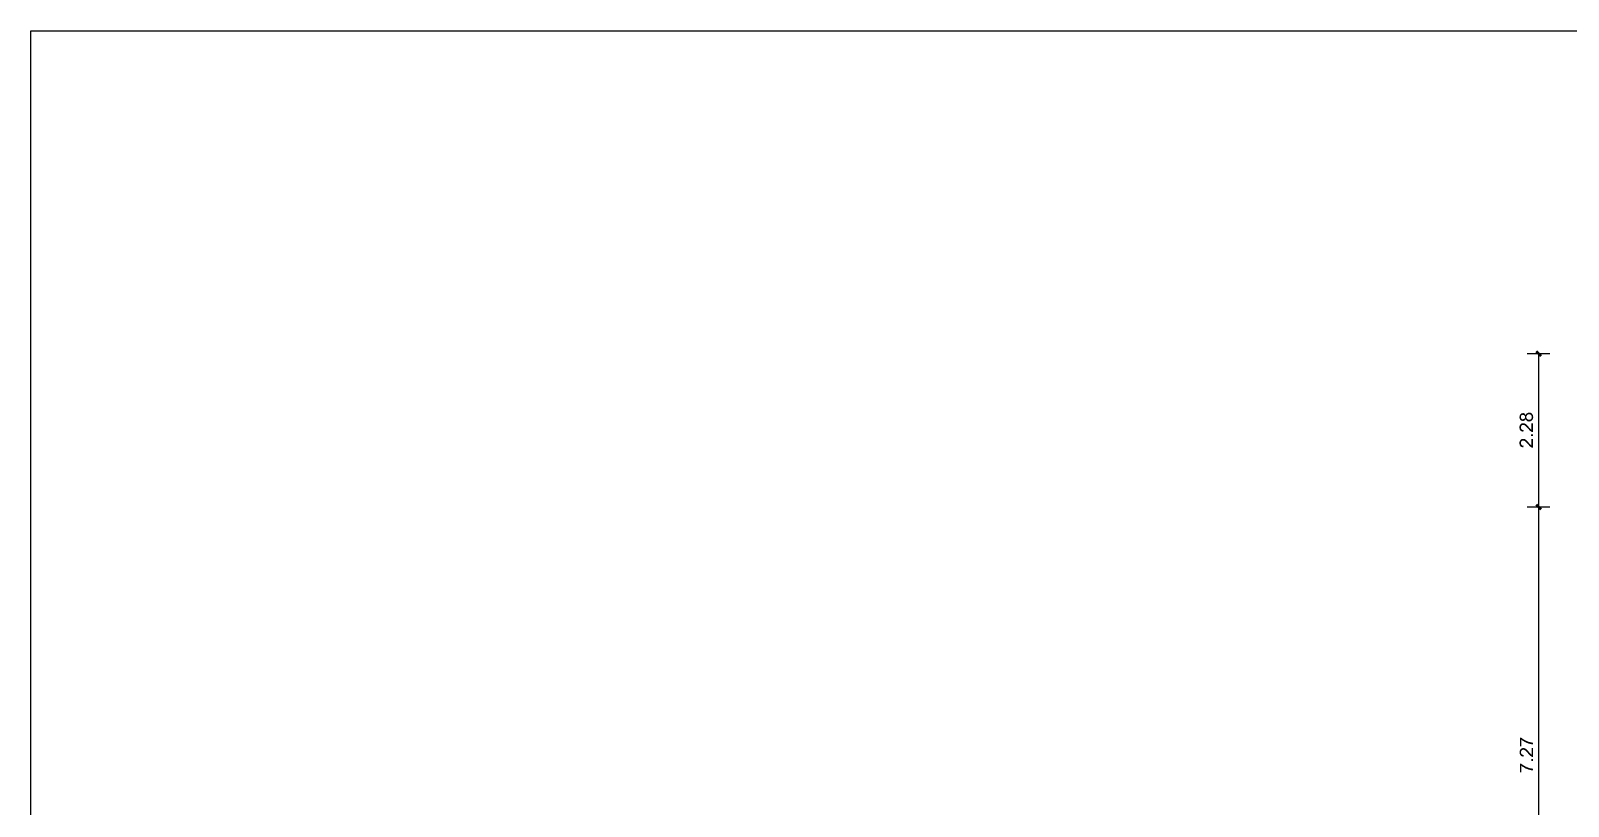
# Model space of a CAD drawing. Header units: millimetres. Extents: x -35.3 to 0.3, y 0.4 to 20.6.
# Drawn here: x -35.35 to -26.34, y 15.12 to 19.66 of the extents above; entities that cross this region are included whole.
import ezdxf

# ---------------------------------------------------------------- set-up
doc = ezdxf.new("R2010")
doc.units = ezdxf.units.MM
doc.layers.add('PDF _Geometria', color=7, linetype='Continuous')
doc.layers.add('PDF _Riempimenti solidi', color=7, linetype='Continuous')

msp = doc.modelspace()

# ---------------------------------------------------------------- hatches: boundary and pattern name
at = {"layer": 'PDF _Riempimenti solidi', "transparency": 33554559}
for points in [[(-26.626, 17.3993), (-26.626, 17.3968), (-26.6252, 17.3943), (-26.6252, 17.3918), (-26.6235, 17.3885), (-26.6227, 17.386), (-26.621, 17.3843), (-26.6202, 17.3835), (-26.6193, 17.3827), (-26.616, 17.3793), (-26.6143, 17.3785), (-26.6118, 17.3777), (-26.6102, 17.3777), (-26.6077, 17.3768), (-26.6035, 17.3768), (-26.6018, 17.3777), (-26.5993, 17.3777), (-26.5977, 17.3785), (-26.596, 17.3802), (-26.5943, 17.381), (-26.5927, 17.3827), (-26.5918, 17.3843), (-26.5902, 17.3868), (-26.5893, 17.3885), (-26.5885, 17.386), (-26.5877, 17.3843), (-26.5868, 17.3818), (-26.5852, 17.3802), (-26.5843, 17.3793), (-26.5827, 17.3777), (-26.5818, 17.3777), (-26.5802, 17.376), (-26.5785, 17.3752), (-26.576, 17.3743), (-26.5743, 17.3743), (-26.5718, 17.3735), (-26.5677, 17.3735), (-26.5652, 17.3743), (-26.5635, 17.3743), (-26.561, 17.3752), (-26.5577, 17.3768), (-26.556, 17.3785), (-26.5543, 17.3793), (-26.5527, 17.381), (-26.5535, 17.4002), (-26.5535, 17.3977), (-26.5543, 17.3952), (-26.5543, 17.3935), (-26.556, 17.3918), (-26.5568, 17.3902), (-26.5577, 17.3885), (-26.5593, 17.3868), (-26.5618, 17.386), (-26.5635, 17.3852), (-26.5652, 17.3843), (-26.5677, 17.3835), (-26.571, 17.3835), (-26.5735, 17.3843), (-26.5752, 17.3852), (-26.5777, 17.386), (-26.5793, 17.3868), (-26.581, 17.3885), (-26.5818, 17.3893), (-26.5835, 17.391), (-26.5843, 17.3935), (-26.5852, 17.3952), (-26.5852, 17.4185), (-26.5868, 17.4168), (-26.5877, 17.4152), (-26.5885, 17.4127), (-26.5893, 17.411), (-26.5902, 17.4135), (-26.5918, 17.4152), (-26.5927, 17.4168), (-26.5935, 17.4002), (-26.5935, 17.396), (-26.5943, 17.3935), (-26.5952, 17.3918), (-26.5968, 17.3902), (-26.5977, 17.3893), (-26.5993, 17.3885), (-26.6018, 17.3877), (-26.6035, 17.3868), (-26.6093, 17.3868), (-26.611, 17.3877), (-26.6127, 17.3893), (-26.6143, 17.3902), (-26.6152, 17.3918), (-26.6168, 17.3935), (-26.6177, 17.3952), (-26.6177, 17.3993), (-26.6185, 17.4177), (-26.6202, 17.416), (-26.6202, 17.4152), (-26.6218, 17.4143), (-26.6227, 17.4118), (-26.6235, 17.4102), (-26.6252, 17.4068), (-26.6252, 17.4043), (-26.626, 17.4018)], [(-26.6185, 17.4177), (-26.6177, 17.3993), (-26.6177, 17.4035), (-26.6168, 17.4052), (-26.616, 17.4068), (-26.6143, 17.4085), (-26.6135, 17.4102), (-26.6118, 17.411), (-26.6093, 17.4118), (-26.6077, 17.4127), (-26.6043, 17.4127), (-26.6018, 17.4118), (-26.6002, 17.4118), (-26.5985, 17.4102), (-26.5968, 17.4093), (-26.596, 17.4077), (-26.5943, 17.406), (-26.5935, 17.4043), (-26.5935, 17.4002), (-26.5927, 17.4168), (-26.5943, 17.4185), (-26.596, 17.4193), (-26.5968, 17.4202), (-26.5985, 17.421), (-26.601, 17.4218), (-26.6027, 17.4227), (-26.6068, 17.4227), (-26.6085, 17.4218), (-26.611, 17.4218), (-26.6127, 17.421), (-26.6152, 17.4202), (-26.6168, 17.4193)], [(-26.5852, 17.4185), (-26.5852, 17.3993), (-26.5852, 17.4035), (-26.5843, 17.406), (-26.5835, 17.4077), (-26.5818, 17.4093), (-26.581, 17.411), (-26.5793, 17.4127), (-26.576, 17.4143), (-26.5735, 17.4152), (-26.5718, 17.416), (-26.5677, 17.416), (-26.5652, 17.4152), (-26.5635, 17.4143), (-26.561, 17.4135), (-26.5593, 17.4127), (-26.5577, 17.411), (-26.5568, 17.4102), (-26.5552, 17.4085), (-26.5543, 17.406), (-26.5543, 17.4043), (-26.5535, 17.4018), (-26.5535, 17.4002), (-26.5527, 17.381), (-26.5518, 17.3818), (-26.5502, 17.3835), (-26.5493, 17.3852), (-26.5477, 17.3885), (-26.5468, 17.391), (-26.546, 17.3927), (-26.546, 17.3952), (-26.5452, 17.3977), (-26.5452, 17.401), (-26.546, 17.4035), (-26.546, 17.406), (-26.5468, 17.4077), (-26.5468, 17.4102), (-26.5485, 17.4135), (-26.5502, 17.4152), (-26.551, 17.4168), (-26.5527, 17.4185), (-26.5535, 17.4202), (-26.5552, 17.421), (-26.5568, 17.4227), (-26.5593, 17.4235), (-26.5627, 17.4252), (-26.5652, 17.4252), (-26.5668, 17.426), (-26.5693, 17.426), (-26.5718, 17.4252), (-26.5743, 17.4252), (-26.576, 17.4243), (-26.5785, 17.4243), (-26.5802, 17.4227), (-26.5818, 17.4218), (-26.5827, 17.4218), (-26.5843, 17.4202)], [(-26.626, 17.3393), (-26.626, 17.3343), (-26.6252, 17.3327), (-26.6252, 17.3302), (-26.6243, 17.3285), (-26.6235, 17.326), (-26.6227, 17.3243), (-26.621, 17.3227), (-26.6202, 17.321), (-26.6185, 17.3202), (-26.6177, 17.3185), (-26.6143, 17.3168), (-26.6118, 17.316), (-26.6102, 17.3152), (-26.6077, 17.3143), (-26.6052, 17.3143), (-26.6035, 17.3135), (-26.6018, 17.3235), (-26.6043, 17.3235), (-26.6068, 17.3243), (-26.6085, 17.3243), (-26.6102, 17.3252), (-26.6118, 17.3268), (-26.6135, 17.3277), (-26.6143, 17.3293), (-26.616, 17.331), (-26.6168, 17.3327), (-26.6177, 17.3343), (-26.6177, 17.3585), (-26.6193, 17.3568), (-26.621, 17.3552), (-26.6218, 17.3535), (-26.6235, 17.3518), (-26.6243, 17.3502), (-26.6243, 17.3485), (-26.6252, 17.346), (-26.626, 17.3443), (-26.626, 17.3418)], [(-26.6177, 17.3585), (-26.6177, 17.3393), (-26.6177, 17.3427), (-26.6168, 17.3443), (-26.616, 17.346), (-26.6152, 17.3485), (-26.6143, 17.3502), (-26.6135, 17.3502), (-26.6118, 17.351), (-26.6102, 17.3527), (-26.6085, 17.3535), (-26.601, 17.3535), (-26.5985, 17.3527), (-26.5968, 17.3518), (-26.5943, 17.351), (-26.5927, 17.3493), (-26.5918, 17.3485), (-26.5902, 17.3477), (-26.5893, 17.346), (-26.5877, 17.3452), (-26.5843, 17.3418), (-26.581, 17.3385), (-26.5793, 17.336), (-26.5777, 17.3343), (-26.576, 17.3318), (-26.5743, 17.3302), (-26.571, 17.3268), (-26.5693, 17.3252), (-26.5685, 17.3235), (-26.5668, 17.3218), (-26.5652, 17.3202), (-26.5643, 17.3193), (-26.5627, 17.3185), (-26.561, 17.3168), (-26.5593, 17.316), (-26.5577, 17.3143), (-26.5552, 17.3135), (-26.5535, 17.3127), (-26.551, 17.3118), (-26.5468, 17.3118), (-26.5468, 17.3635), (-26.556, 17.3635), (-26.556, 17.3252), (-26.5577, 17.3268), (-26.5593, 17.3277), (-26.561, 17.3293), (-26.5618, 17.3302), (-26.5627, 17.331), (-26.5643, 17.3327), (-26.566, 17.3343), (-26.5677, 17.336), (-26.5693, 17.3377), (-26.571, 17.3402), (-26.5718, 17.341), (-26.5735, 17.3435), (-26.5752, 17.3452), (-26.5768, 17.3468), (-26.5785, 17.3485), (-26.5802, 17.3502), (-26.5818, 17.3518), (-26.5827, 17.3535), (-26.5843, 17.3543), (-26.5852, 17.3552), (-26.586, 17.356), (-26.5877, 17.3577), (-26.5893, 17.3585), (-26.591, 17.3602), (-26.5927, 17.361), (-26.5943, 17.3618), (-26.5952, 17.3618), (-26.5977, 17.3627), (-26.5993, 17.3635), (-26.6085, 17.3635), (-26.611, 17.3627), (-26.6127, 17.3618), (-26.6143, 17.361), (-26.616, 17.3602)], [(-26.5468, 17.2885), (-26.5468, 17.2993), (-26.5577, 17.2993), (-26.5577, 17.2885)], [(-26.626, 17.2477), (-26.626, 17.2427), (-26.6252, 17.241), (-26.6252, 17.2385), (-26.6243, 17.2368), (-26.6235, 17.2343), (-26.6227, 17.2327), (-26.621, 17.231), (-26.6202, 17.2293), (-26.6185, 17.2285), (-26.6177, 17.2268), (-26.6143, 17.2252), (-26.6118, 17.2243), (-26.6102, 17.2235), (-26.6077, 17.2227), (-26.6052, 17.2227), (-26.6035, 17.2218), (-26.6018, 17.2318), (-26.6043, 17.2318), (-26.6068, 17.2327), (-26.6085, 17.2327), (-26.6102, 17.2335), (-26.6118, 17.2352), (-26.6135, 17.236), (-26.6143, 17.2377), (-26.616, 17.2393), (-26.6168, 17.241), (-26.6177, 17.2427), (-26.6177, 17.2668), (-26.6193, 17.2652), (-26.621, 17.2635), (-26.6218, 17.2618), (-26.6235, 17.2602), (-26.6243, 17.2585), (-26.6243, 17.2568), (-26.6252, 17.2543), (-26.626, 17.2527), (-26.626, 17.2502)], [(-26.6177, 17.2668), (-26.6177, 17.2477), (-26.6177, 17.251), (-26.6168, 17.2527), (-26.616, 17.2543), (-26.6152, 17.2568), (-26.6143, 17.2585), (-26.6135, 17.2585), (-26.6118, 17.2593), (-26.6102, 17.261), (-26.6085, 17.2618), (-26.601, 17.2618), (-26.5985, 17.261), (-26.5968, 17.2602), (-26.5943, 17.2593), (-26.5927, 17.2577), (-26.5918, 17.2568), (-26.5902, 17.256), (-26.5893, 17.2543), (-26.5877, 17.2535), (-26.5843, 17.2502), (-26.581, 17.2468), (-26.5793, 17.2443), (-26.5777, 17.2427), (-26.576, 17.2402), (-26.5743, 17.2385), (-26.571, 17.2352), (-26.5693, 17.2335), (-26.5685, 17.2318), (-26.5668, 17.2302), (-26.5652, 17.2285), (-26.5643, 17.2277), (-26.5627, 17.2268), (-26.561, 17.2252), (-26.5593, 17.2243), (-26.5577, 17.2227), (-26.5552, 17.2218), (-26.5535, 17.221), (-26.551, 17.2202), (-26.5468, 17.2202), (-26.5468, 17.2718), (-26.556, 17.2718), (-26.556, 17.2335), (-26.5577, 17.2352), (-26.5593, 17.236), (-26.561, 17.2377), (-26.5618, 17.2385), (-26.5627, 17.2393), (-26.5643, 17.241), (-26.566, 17.2427), (-26.5677, 17.2443), (-26.5693, 17.246), (-26.571, 17.2485), (-26.5718, 17.2493), (-26.5735, 17.2518), (-26.5752, 17.2535), (-26.5768, 17.2552), (-26.5785, 17.2568), (-26.5802, 17.2585), (-26.5818, 17.2602), (-26.5827, 17.2618), (-26.5843, 17.2627), (-26.5852, 17.2635), (-26.586, 17.2643), (-26.5877, 17.266), (-26.5893, 17.2668), (-26.591, 17.2685), (-26.5927, 17.2693), (-26.5943, 17.2702), (-26.5952, 17.2702), (-26.5977, 17.271), (-26.5993, 17.2718), (-26.6085, 17.2718), (-26.611, 17.271), (-26.6127, 17.2702), (-26.6143, 17.2693), (-26.616, 17.2685)], [(-26.6235, 15.5227), (-26.6235, 15.4718), (-26.6143, 15.4718), (-26.6143, 15.511), (-26.6143, 15.5102), (-26.6127, 15.5093), (-26.611, 15.5077), (-26.6093, 15.506), (-26.6077, 15.5052), (-26.606, 15.5035), (-26.6035, 15.5027), (-26.6018, 15.5018), (-26.6002, 15.5002), (-26.5977, 15.4993), (-26.596, 15.4977), (-26.5935, 15.4968), (-26.5927, 15.496), (-26.5893, 15.4943), (-26.5868, 15.4935), (-26.5852, 15.4927), (-26.5827, 15.4918), (-26.581, 15.491), (-26.5785, 15.4902), (-26.5768, 15.4893), (-26.5743, 15.4885), (-26.5727, 15.4877), (-26.5702, 15.4877), (-26.5685, 15.4868), (-26.5677, 15.4868), (-26.5652, 15.486), (-26.5627, 15.4852), (-26.5602, 15.4852), (-26.5577, 15.4843), (-26.556, 15.4843), (-26.5535, 15.4835), (-26.5477, 15.4835), (-26.546, 15.4827), (-26.546, 15.4927), (-26.5485, 15.4935), (-26.5527, 15.4935), (-26.5552, 15.4943), (-26.5593, 15.4943), (-26.5618, 15.4952), (-26.5635, 15.496), (-26.566, 15.496), (-26.5677, 15.4968), (-26.5685, 15.4968), (-26.571, 15.4977), (-26.5727, 15.4985), (-26.5752, 15.4993), (-26.5768, 15.5002), (-26.5793, 15.5002), (-26.581, 15.501), (-26.5827, 15.5018), (-26.5852, 15.5035), (-26.5868, 15.5043), (-26.5893, 15.5052), (-26.591, 15.506), (-26.5927, 15.5068), (-26.5952, 15.5085), (-26.5968, 15.5093), (-26.5993, 15.5102), (-26.601, 15.5118), (-26.6027, 15.5127), (-26.6052, 15.5143), (-26.6068, 15.5152), (-26.6085, 15.5168), (-26.6102, 15.5177), (-26.6118, 15.5193), (-26.6135, 15.5202), (-26.6152, 15.5218), (-26.616, 15.5227)], [(-26.6252, 15.4368), (-26.6252, 15.4318), (-26.6243, 15.4302), (-26.6243, 15.4277), (-26.6235, 15.426), (-26.6227, 15.4235), (-26.6218, 15.4218), (-26.6202, 15.4202), (-26.6193, 15.4185), (-26.6177, 15.4177), (-26.6168, 15.416), (-26.6135, 15.4143), (-26.611, 15.4135), (-26.6093, 15.4127), (-26.6068, 15.4118), (-26.6043, 15.4118), (-26.6027, 15.411), (-26.601, 15.421), (-26.6035, 15.421), (-26.606, 15.4218), (-26.6077, 15.4218), (-26.6093, 15.4227), (-26.611, 15.4243), (-26.6127, 15.4252), (-26.6135, 15.4268), (-26.6152, 15.4285), (-26.616, 15.4302), (-26.6168, 15.4318), (-26.6168, 15.456), (-26.6185, 15.4543), (-26.6202, 15.4527), (-26.621, 15.451), (-26.6227, 15.4493), (-26.6235, 15.4477), (-26.6235, 15.446), (-26.6243, 15.4435), (-26.6252, 15.4418), (-26.6252, 15.4393)], [(-26.6168, 15.456), (-26.6168, 15.4368), (-26.6168, 15.4402), (-26.616, 15.4418), (-26.6152, 15.4435), (-26.6143, 15.446), (-26.6135, 15.4477), (-26.6127, 15.4477), (-26.611, 15.4485), (-26.6093, 15.4502), (-26.6077, 15.451), (-26.6002, 15.451), (-26.5977, 15.4502), (-26.596, 15.4493), (-26.5935, 15.4485), (-26.5918, 15.4468), (-26.591, 15.446), (-26.5893, 15.4452), (-26.5885, 15.4435), (-26.5868, 15.4427), (-26.5852, 15.441), (-26.5835, 15.4393), (-26.5818, 15.4377), (-26.5802, 15.436), (-26.5785, 15.4335), (-26.5768, 15.4318), (-26.5752, 15.4293), (-26.5735, 15.4277), (-26.5718, 15.426), (-26.5702, 15.4243), (-26.5685, 15.4227), (-26.5677, 15.421), (-26.566, 15.4193), (-26.5643, 15.4177), (-26.5635, 15.4168), (-26.5618, 15.416), (-26.5602, 15.4143), (-26.5585, 15.4135), (-26.5568, 15.4118), (-26.5543, 15.411), (-26.5527, 15.4102), (-26.5502, 15.4093), (-26.546, 15.4093), (-26.546, 15.461), (-26.5552, 15.461), (-26.5552, 15.4227), (-26.5568, 15.4243), (-26.5585, 15.4252), (-26.5602, 15.4268), (-26.561, 15.4277), (-26.5618, 15.4285), (-26.5635, 15.4302), (-26.5668, 15.4335), (-26.5685, 15.4352), (-26.5702, 15.4377), (-26.571, 15.4385), (-26.5727, 15.441), (-26.5743, 15.4427), (-26.5777, 15.446), (-26.581, 15.4493), (-26.5818, 15.451), (-26.5835, 15.4518), (-26.5843, 15.4527), (-26.5852, 15.4535), (-26.5868, 15.4552), (-26.5885, 15.456), (-26.5902, 15.4577), (-26.5918, 15.4585), (-26.5935, 15.4593), (-26.5943, 15.4593), (-26.5968, 15.4602), (-26.5985, 15.461), (-26.6077, 15.461), (-26.6102, 15.4602), (-26.6152, 15.4577)], [(-26.6235, 15.3702), (-26.6235, 15.3193), (-26.6143, 15.3193), (-26.6143, 15.3585), (-26.6143, 15.3577), (-26.6127, 15.3568), (-26.611, 15.3552), (-26.6093, 15.3535), (-26.6077, 15.3527), (-26.606, 15.351), (-26.6035, 15.3502), (-26.6018, 15.3493), (-26.6002, 15.3477), (-26.5977, 15.3468), (-26.596, 15.3452), (-26.5935, 15.3443), (-26.5927, 15.3435), (-26.591, 15.3427), (-26.5893, 15.3418), (-26.5868, 15.341), (-26.5852, 15.3402), (-26.5827, 15.3393), (-26.581, 15.3385), (-26.5785, 15.3377), (-26.5768, 15.3368), (-26.5743, 15.336), (-26.5727, 15.3352), (-26.5702, 15.3352), (-26.5685, 15.3343), (-26.5677, 15.3343), (-26.5652, 15.3335), (-26.5627, 15.3327), (-26.5602, 15.3327), (-26.5577, 15.3318), (-26.556, 15.3318), (-26.5535, 15.331), (-26.5477, 15.331), (-26.546, 15.3302), (-26.546, 15.3402), (-26.5485, 15.341), (-26.5527, 15.341), (-26.5552, 15.3418), (-26.5593, 15.3418), (-26.5618, 15.3427), (-26.5635, 15.3435), (-26.566, 15.3435), (-26.5677, 15.3443), (-26.5685, 15.3443), (-26.571, 15.3452), (-26.5727, 15.346), (-26.5752, 15.3468), (-26.5768, 15.3477), (-26.5793, 15.3477), (-26.581, 15.3485), (-26.5827, 15.3493), (-26.5852, 15.351), (-26.5868, 15.3518), (-26.5893, 15.3527), (-26.591, 15.3535), (-26.5927, 15.3543), (-26.5952, 15.356), (-26.5968, 15.3568), (-26.5993, 15.3577), (-26.601, 15.3593), (-26.6027, 15.3602), (-26.6052, 15.3618), (-26.6068, 15.3627), (-26.6085, 15.3643), (-26.6102, 15.3652), (-26.6118, 15.3668), (-26.6135, 15.3677), (-26.6152, 15.3693), (-26.616, 15.3702)], [(-26.546, 15.386), (-26.546, 15.3968), (-26.5568, 15.3968), (-26.5568, 15.386)]]:
    msp.add_hatch(color=256, dxfattribs=at).paths.add_polyline_path(points)

# ---------------------------------------------------------------- linework, layer by layer
at = {"layer": 'PDF _Geometria', "lineweight": 25}
msp.add_lwpolyline([(-35.3452, 0.3843), (-35.3452, 19.6618), (0.259, 19.6618), (0.259, 0.3843)], close=True, dxfattribs=at)
for points in [[(-26.5802, 17.7718), (-26.4477, 17.7718)], [(-26.5143, 17.7718), (-26.5143, 17.706), (-26.5143, 16.8743), (-26.5143, 14.0118), (-26.5143, 13.946), (-26.5143, 13.3035)], [(-26.5802, 16.8743), (-26.4477, 16.8743)]]:
    msp.add_lwpolyline(points, dxfattribs=at)
at = {"layer": 'PDF _Geometria', "lineweight": 50}
for points in [[(-26.5277, 17.786), (-26.5002, 17.7577)], [(-26.5277, 16.8885), (-26.5002, 16.8602)]]:
    msp.add_lwpolyline(points, dxfattribs=at)

doc.saveas('drawing.dxf')
